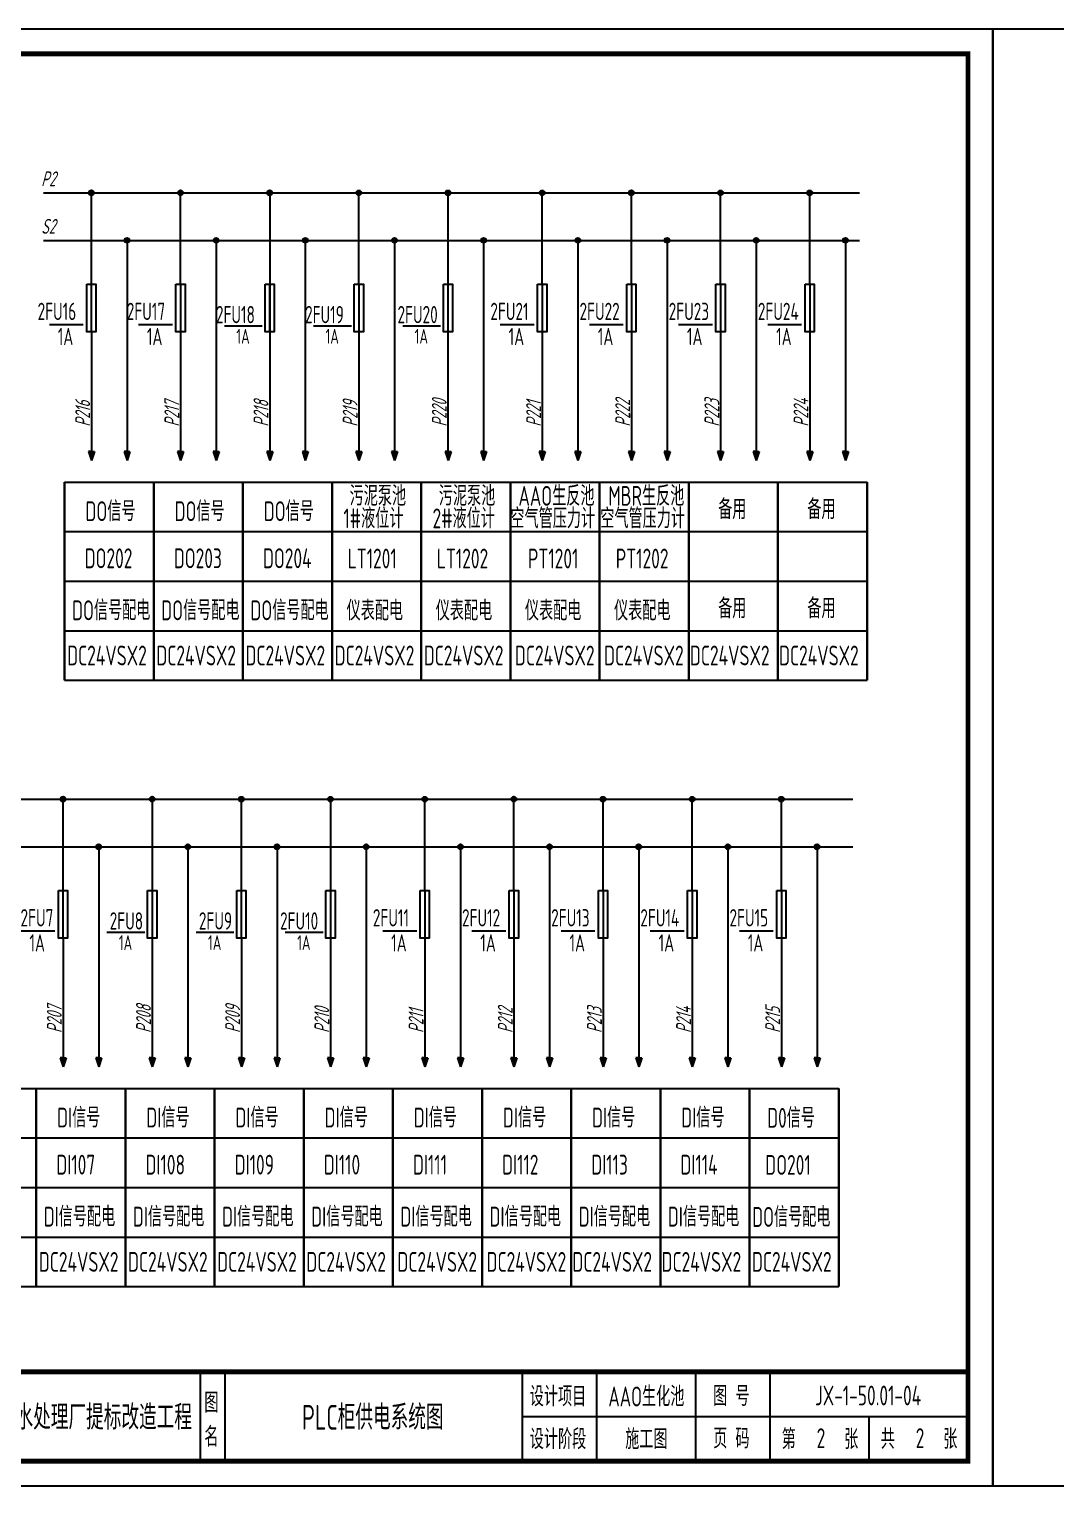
# Model space of a CAD drawing. Header units: millimetres. Extents: x 30557 to 235556, y -116603 to -73383.
# Drawn here: x 61875 to 63948, y -76323 to -73383 of the extents above; entities that cross this region are included whole.
import ezdxf
from ezdxf.enums import TextEntityAlignment as Align

# ---------------------------------------------------------------- set-up
doc = ezdxf.new("R2010")
doc.units = ezdxf.units.MM
doc.layers.add('1', color=3, linetype='Continuous')
doc.layers.add('AXIS', color=4, linetype='Continuous')
doc.layers.add('_Drawing', color=7, linetype='Continuous', lineweight=25)
doc.styles.add('supcon', font='sceie.shx', dxfattribs={"width": 0.75, "height": 40, "bigfont": 'sceic.shx'})

# ---------------------------------------------------------------- blocks, each defined once
blk = doc.blocks.new('supcon图框')
at = {"linetype": 'Continuous'}
for p, q in [((6145.7, 4361.7), (1987.7, 4361.7)), ((1987.7, 4361.7), (1987.7, 1421.7)), ((6145.7, 1421.7), (6145.7, 4361.7)), ((1987.7, 1421.7), (6145.7, 1421.7))]:
    blk.add_line(p, q, dxfattribs=at)
for p, q in [((4545.7, 1651.7), (4545.7, 1471.7)), ((4595.7, 1651.7), (4595.7, 1471.7)), ((5195.7, 1651.7), (5195.7, 1471.7)), ((5345.7, 1651.7), (5345.7, 1471.7)), ((5545.7, 1651.7), (5545.7, 1471.7)), ((5695.7, 1651.7), (5695.7, 1471.7)), ((5195.7, 1561.7), (6095.7, 1561.7)), ((5895.7, 1561.7), (5895.7, 1471.7))]:
    blk.add_line(p, q)
at = {"linetype": 'Continuous', "const_width": 10}
blk.add_lwpolyline([(2195.7, 4311.7), (6095.7, 4311.7), (6095.7, 1471.7), (2195.7, 1471.7)], close=True, dxfattribs=at)
blk.add_lwpolyline([(2195.7, 1651.7), (6095.7, 1651.7)], dxfattribs=at)
at = {"style": 'supcon', "width": 0.75}
for s, p in [('设计项目', (5268, 1604.2)), ('图 号', (5618, 1604.2)), ('图', (4568.2, 1590.7)), ('名', (4568.2, 1522.9)), ('设计阶段', (5268, 1518.1)), ('施工图', (5446.5, 1518.1)), ('页 码', (5618, 1518.1)), ('第      张', (5797, 1518.1)), ('共      张', (5997, 1518.1))]:
    blk.add_text(s, height=40, dxfattribs=at).set_placement(p, align=Align.MIDDLE)

msp = doc.modelspace()

# ---------------------------------------------------------------- hatches: boundary and pattern name
h = msp.add_hatch(color=256)
h.dxf.hatch_style = 1
h.paths.add_polyline_path([(62006.1, -73713.2, 1), (61996.1, -73713.2, 1)])
h = msp.add_hatch(color=256)
h.dxf.hatch_style = 1
h.paths.add_polyline_path([(62186.1, -73713.2, 1), (62176.1, -73713.2, 1)])
h = msp.add_hatch(color=256)
h.dxf.hatch_style = 1
h.paths.add_polyline_path([(62366.1, -73713.2, 1), (62356.1, -73713.2, 1)])
h = msp.add_hatch(color=256)
h.dxf.hatch_style = 1
h.paths.add_polyline_path([(62546.1, -73713.3, 1), (62536.1, -73713.3, 1)])
h = msp.add_hatch(color=256)
h.dxf.hatch_style = 1
h.paths.add_polyline_path([(62726.1, -73713.3, 1), (62716.1, -73713.3, 1)])
h = msp.add_hatch(color=256)
h.dxf.hatch_style = 1
h.paths.add_polyline_path([(62916.4, -73713.3, 1), (62906.4, -73713.3, 1)])
h = msp.add_hatch(color=256)
h.dxf.hatch_style = 1
h.paths.add_polyline_path([(63096.4, -73713.2, 1), (63086.4, -73713.2, 1)])
h = msp.add_hatch(color=256)
h.dxf.hatch_style = 1
h.paths.add_polyline_path([(63276.4, -73713.3, 1), (63266.4, -73713.3, 1)])
h = msp.add_hatch(color=256)
h.dxf.hatch_style = 1
h.paths.add_polyline_path([(63456.4, -73713.3, 1), (63446.4, -73713.3, 1)])
h = msp.add_hatch(color=256)
h.dxf.hatch_style = 1
h.paths.add_polyline_path([(62078.1, -73809.3, 1), (62068.1, -73809.3, 1)])
h = msp.add_hatch(color=256)
h.dxf.hatch_style = 1
h.paths.add_polyline_path([(62258.1, -73809.3, 1), (62248.1, -73809.3, 1)])
h = msp.add_hatch(color=256)
h.dxf.hatch_style = 1
h.paths.add_polyline_path([(62438.1, -73809.3, 1), (62428.1, -73809.3, 1)])
h = msp.add_hatch(color=256)
h.dxf.hatch_style = 1
h.paths.add_polyline_path([(62618.1, -73809.3, 1), (62608.1, -73809.3, 1)])
h = msp.add_hatch(color=256)
h.dxf.hatch_style = 1
h.paths.add_polyline_path([(62798.1, -73809.3, 1), (62788.1, -73809.3, 1)])
h = msp.add_hatch(color=256)
h.dxf.hatch_style = 1
h.paths.add_polyline_path([(62988.4, -73809.3, 1), (62978.4, -73809.3, 1)])
h = msp.add_hatch(color=256)
h.dxf.hatch_style = 1
h.paths.add_polyline_path([(63168.4, -73809.3, 1), (63158.4, -73809.3, 1)])
h = msp.add_hatch(color=256)
h.dxf.hatch_style = 1
h.paths.add_polyline_path([(63348.4, -73809.3, 1), (63338.4, -73809.3, 1)])
h = msp.add_hatch(color=256)
h.dxf.hatch_style = 1
h.paths.add_polyline_path([(63528.4, -73809.3, 1), (63518.4, -73809.3, 1)])
h = msp.add_hatch(color=256)
h.dxf.hatch_style = 1
h.paths.add_polyline_path([(61948.9, -74936.9, 1), (61938.9, -74936.9, 1)])
h = msp.add_hatch(color=256)
h.dxf.hatch_style = 1
h.paths.add_polyline_path([(62128.9, -74936.9, 1), (62118.9, -74936.9, 1)])
h = msp.add_hatch(color=256)
h.dxf.hatch_style = 1
h.paths.add_polyline_path([(62308.9, -74937.1, 1), (62298.9, -74937.1, 1)])
h = msp.add_hatch(color=256)
h.dxf.hatch_style = 1
h.paths.add_polyline_path([(62488.9, -74937.1, 1), (62478.9, -74937.1, 1)])
h = msp.add_hatch(color=256)
h.dxf.hatch_style = 1
h.paths.add_polyline_path([(62679.2, -74937.1, 1), (62669.2, -74937.1, 1)])
h = msp.add_hatch(color=256)
h.dxf.hatch_style = 1
h.paths.add_polyline_path([(62859.2, -74936.9, 1), (62849.2, -74936.9, 1)])
h = msp.add_hatch(color=256)
h.dxf.hatch_style = 1
h.paths.add_polyline_path([(63039.2, -74937.1, 1), (63029.2, -74937.1, 1)])
h = msp.add_hatch(color=256)
h.dxf.hatch_style = 1
h.paths.add_polyline_path([(63219.2, -74937.1, 1), (63209.2, -74937.1, 1)])
h = msp.add_hatch(color=256)
h.dxf.hatch_style = 1
h.paths.add_polyline_path([(63399.2, -74937.1, 1), (63389.2, -74937.1, 1)])
h = msp.add_hatch(color=256)
h.dxf.hatch_style = 1
h.paths.add_polyline_path([(62020.9, -75033.1, 1), (62010.9, -75033.1, 1)])
h = msp.add_hatch(color=256)
h.dxf.hatch_style = 1
h.paths.add_polyline_path([(62200.9, -75033.1, 1), (62190.9, -75033.1, 1)])
h = msp.add_hatch(color=256)
h.dxf.hatch_style = 1
h.paths.add_polyline_path([(62380.9, -75033.1, 1), (62370.9, -75033.1, 1)])
h = msp.add_hatch(color=256)
h.dxf.hatch_style = 1
h.paths.add_polyline_path([(62560.9, -75033.1, 1), (62550.9, -75033.1, 1)])
h = msp.add_hatch(color=256)
h.dxf.hatch_style = 1
h.paths.add_polyline_path([(62751.2, -75033.1, 1), (62741.2, -75033.1, 1)])
h = msp.add_hatch(color=256)
h.dxf.hatch_style = 1
h.paths.add_polyline_path([(62931.2, -75033.1, 1), (62921.2, -75033.1, 1)])
h = msp.add_hatch(color=256)
h.dxf.hatch_style = 1
h.paths.add_polyline_path([(63111.2, -75033.1, 1), (63101.2, -75033.1, 1)])
h = msp.add_hatch(color=256)
h.dxf.hatch_style = 1
h.paths.add_polyline_path([(63291.2, -75033.1, 1), (63281.2, -75033.1, 1)])
h = msp.add_hatch(color=256)
h.dxf.hatch_style = 1
h.paths.add_polyline_path([(63471.2, -75033.1, 1), (63461.2, -75033.1, 1)])
at = {"layer": '1'}
for color, points in [(37, [(62001.2, -74235.6), (61995.2, -74235.6), (62001.2, -74253.6), (62007.2, -74235.6)]), (5, [(62079.1, -74235.6), (62073.1, -74235.6), (62067.1, -74235.6), (62073.1, -74253.6)]), (37, [(62181.2, -74235.6), (62175.2, -74235.6), (62181.2, -74253.6), (62187.2, -74235.6)]), (5, [(62259.1, -74235.6), (62253.1, -74235.6), (62247.1, -74235.6), (62253.1, -74253.6)]), (37, [(62361.2, -74235.6), (62355.2, -74235.6), (62361.2, -74253.6), (62367.2, -74235.6)]), (5, [(62439.1, -74235.6), (62433.1, -74235.6), (62427.1, -74235.6), (62433.1, -74253.6)]), (37, [(62541.2, -74235.6), (62535.2, -74235.6), (62541.2, -74253.6), (62547.2, -74235.6)]), (5, [(62619.1, -74235.6), (62613.1, -74235.6), (62607.1, -74235.6), (62613.1, -74253.6)]), (37, [(62721.2, -74235.6), (62715.2, -74235.6), (62721.2, -74253.6), (62727.2, -74235.6)]), (5, [(62799.1, -74235.6), (62793.1, -74235.6), (62787.1, -74235.6), (62793.1, -74253.6)]), (37, [(62911.4, -74235.6), (62905.4, -74235.6), (62911.4, -74253.6), (62917.4, -74235.6)]), (5, [(62989.4, -74235.6), (62983.4, -74235.6), (62977.4, -74235.6), (62983.4, -74253.6)]), (37, [(63091.4, -74235.6), (63085.4, -74235.6), (63091.4, -74253.6), (63097.4, -74235.6)]), (5, [(63169.4, -74235.6), (63163.4, -74235.6), (63157.4, -74235.6), (63163.4, -74253.6)]), (37, [(63271.4, -74235.6), (63265.4, -74235.6), (63271.4, -74253.6), (63277.4, -74235.6)]), (5, [(63349.4, -74235.6), (63343.4, -74235.6), (63337.4, -74235.6), (63343.4, -74253.6)]), (37, [(63451.4, -74235.6), (63445.4, -74235.6), (63451.4, -74253.6), (63457.4, -74235.6)]), (5, [(63529.4, -74235.6), (63523.4, -74235.6), (63517.4, -74235.6), (63523.4, -74253.6)]), (37, [(61944, -75459.4), (61938, -75459.4), (61944, -75477.4), (61950, -75459.4)]), (5, [(62021.9, -75459.4), (62015.9, -75459.4), (62009.9, -75459.4), (62015.9, -75477.4)]), (37, [(62124, -75459.4), (62118, -75459.4), (62124, -75477.4), (62130, -75459.4)]), (5, [(62201.9, -75459.4), (62195.9, -75459.4), (62189.9, -75459.4), (62195.9, -75477.4)]), (37, [(62304, -75459.4), (62298, -75459.4), (62304, -75477.4), (62310, -75459.4)]), (5, [(62381.9, -75459.4), (62375.9, -75459.4), (62369.9, -75459.4), (62375.9, -75477.4)]), (37, [(62484, -75459.4), (62478, -75459.4), (62484, -75477.4), (62490, -75459.4)]), (5, [(62561.9, -75459.4), (62555.9, -75459.4), (62549.9, -75459.4), (62555.9, -75477.4)]), (37, [(62674.2, -75459.4), (62668.2, -75459.4), (62674.2, -75477.4), (62680.2, -75459.4)]), (5, [(62752.2, -75459.4), (62746.2, -75459.4), (62740.2, -75459.4), (62746.2, -75477.4)]), (37, [(62854.2, -75459.4), (62848.2, -75459.4), (62854.2, -75477.4), (62860.2, -75459.4)]), (5, [(62932.2, -75459.4), (62926.2, -75459.4), (62920.2, -75459.4), (62926.2, -75477.4)]), (37, [(63034.2, -75459.4), (63028.2, -75459.4), (63034.2, -75477.4), (63040.2, -75459.4)]), (5, [(63112.2, -75459.4), (63106.2, -75459.4), (63100.2, -75459.4), (63106.2, -75477.4)]), (37, [(63214.2, -75459.4), (63208.2, -75459.4), (63214.2, -75477.4), (63220.2, -75459.4)]), (5, [(63292.2, -75459.4), (63286.2, -75459.4), (63280.2, -75459.4), (63286.2, -75477.4)]), (37, [(63394.2, -75459.4), (63388.2, -75459.4), (63394.2, -75477.4), (63400.2, -75459.4)]), (5, [(63472.2, -75459.4), (63466.2, -75459.4), (63460.2, -75459.4), (63466.2, -75477.4)])]:
    msp.add_hatch(color=color, dxfattribs=at).paths.add_polyline_path(points)

# ---------------------------------------------------------------- linework, layer by layer
for p, q in [((61916.4, -73979.1), (61984.8, -73979.1)), ((62096.4, -73979.1), (62164.8, -73979.1)), ((62826.7, -73979.1), (62895.1, -73979.1)), ((63006.7, -73979.1), (63075.1, -73979.1)), ((63186.7, -73979.1), (63255.1, -73979.1)), ((63366.7, -73979.1), (63435.1, -73979.1)), ((61859.2, -75202.8), (61927.6, -75202.8)), ((62589.5, -75202.8), (62657.9, -75202.8)), ((62769.5, -75202.8), (62837.9, -75202.8)), ((62949.5, -75202.8), (63017.9, -75202.8)), ((63129.5, -75202.8), (63197.9, -75202.8)), ((63309.5, -75202.8), (63377.9, -75202.8))]:
    msp.add_line(p, q)
at = {"linetype": 'Continuous'}
for p, q in [((62269.8, -73981.8), (62346, -73981.8)), ((62449.8, -73981.8), (62526, -73981.8)), ((62629.8, -73981.8), (62706, -73981.8)), ((61947.1, -74297), (63567.1, -74297)), ((61947.1, -74697), (63567.1, -74697)), ((62032.6, -75205.6), (62108.8, -75205.6)), ((62212.6, -75205.6), (62288.8, -75205.6)), ((62392.6, -75205.6), (62468.8, -75205.6)), ((60629.9, -75520.8), (63509.9, -75520.8)), ((60629.9, -75920.8), (63509.9, -75920.8))]:
    msp.add_line(p, q, dxfattribs=at)
at = {"color": 7, "linetype": 'Continuous'}
for p, q in [((61947.1, -74697), (61947.1, -74297)), ((61947.1, -74297), (61947.1, -74697)), ((62127.1, -74697), (62127.1, -74297)), ((62127.1, -74297), (62127.1, -74697)), ((62307.1, -74697), (62307.1, -74297)), ((62307.1, -74297), (62307.1, -74697)), ((62487.1, -74697), (62487.1, -74297)), ((62487.1, -74297), (62487.1, -74697)), ((62667.1, -74697), (62667.1, -74297)), ((62667.1, -74297), (62667.1, -74697)), ((62847.1, -74697), (62847.1, -74297)), ((62847.1, -74297), (62847.1, -74697)), ((63027.1, -74697), (63027.1, -74297)), ((63027.1, -74297), (63027.1, -74697)), ((63207.1, -74697), (63207.1, -74297)), ((63207.1, -74297), (63207.1, -74697)), ((63387.1, -74697), (63387.1, -74297)), ((63387.1, -74297), (63387.1, -74697)), ((63567.1, -74697), (63567.1, -74297)), ((63567.1, -74297), (63567.1, -74697)), ((61947.1, -74397), (63567.1, -74397)), ((61947.1, -74497), (63567.1, -74497)), ((61947.1, -74597), (63567.1, -74597)), ((61889.9, -75920.8), (61889.9, -75520.8)), ((61889.9, -75520.8), (61889.9, -75920.8)), ((62069.9, -75920.8), (62069.9, -75520.8)), ((62069.9, -75520.8), (62069.9, -75920.8)), ((62249.9, -75920.8), (62249.9, -75520.8)), ((62249.9, -75520.8), (62249.9, -75920.8)), ((62429.9, -75920.8), (62429.9, -75520.8)), ((62429.9, -75520.8), (62429.9, -75920.8)), ((62609.9, -75920.8), (62609.9, -75520.8)), ((62609.9, -75520.8), (62609.9, -75920.8)), ((62789.9, -75920.8), (62789.9, -75520.8)), ((62789.9, -75520.8), (62789.9, -75920.8)), ((62969.9, -75920.8), (62969.9, -75520.8)), ((62969.9, -75520.8), (62969.9, -75920.8)), ((63149.9, -75920.8), (63149.9, -75520.8)), ((63149.9, -75520.8), (63149.9, -75920.8)), ((63329.9, -75920.8), (63329.9, -75520.8)), ((63329.9, -75520.8), (63329.9, -75920.8)), ((63509.9, -75920.8), (63509.9, -75520.8)), ((63509.9, -75520.8), (63509.9, -75920.8)), ((60629.9, -75620.8), (63509.9, -75620.8)), ((60629.9, -75720.8), (63509.9, -75720.8)), ((60629.9, -75820.8), (63509.9, -75820.8))]:
    msp.add_line(p, q, dxfattribs=at)
for centre in [(62001.1, -73713.2), (62181.1, -73713.2), (62361.1, -73713.2), (62541.1, -73713.3), (62721.1, -73713.3), (62911.4, -73713.3), (63091.4, -73713.2), (63271.4, -73713.3), (63451.4, -73713.3), (62073.1, -73809.3), (62253.1, -73809.3), (62433.1, -73809.3), (62613.1, -73809.3), (62793.1, -73809.3), (62983.4, -73809.3), (63163.4, -73809.3), (63343.4, -73809.3), (63523.4, -73809.3), (61943.9, -74936.9), (62123.9, -74936.9), (62303.9, -74937.1), (62483.9, -74937.1), (62674.2, -74937.1), (62854.2, -74936.9), (63034.2, -74937.1), (63214.2, -74937.1), (63394.2, -74937.1), (62015.9, -75033.1), (62195.9, -75033.1), (62375.9, -75033.1), (62555.9, -75033.1), (62746.2, -75033.1), (62926.2, -75033.1), (63106.2, -75033.1), (63286.2, -75033.1), (63466.2, -75033.1)]:
    msp.add_circle(centre, 5)
at = {"layer": '1', "color": 37}
for p, q in [((61904.8, -73713.3), (63552.2, -73713.3)), ((62001.1, -73897.5), (62001.1, -73713.2)), ((62181.1, -73897.5), (62181.1, -73713.3)), ((62361.1, -73713.3), (62361.1, -74235.6)), ((62541.1, -73897.5), (62541.1, -73713.2)), ((62721.1, -73713.3), (62721.1, -74235.6)), ((62911.4, -73897.5), (62911.4, -73713.2)), ((63091.4, -73897.5), (63091.4, -73713.2)), ((63271.4, -73897.5), (63271.4, -73713.2)), ((63451.4, -73897.5), (63451.4, -73713.2)), ((62001.1, -73993.7), (62001.1, -74235.6)), ((62181.1, -73993.7), (62181.1, -74235.6)), ((62541.1, -73993.7), (62541.1, -74235.6)), ((62911.4, -73993.7), (62911.4, -74235.6)), ((63091.4, -73993.7), (63091.4, -74235.6)), ((63271.4, -73993.7), (63271.4, -74235.6)), ((63451.4, -73993.7), (63451.4, -74235.6)), ((60690.6, -74937.1), (63538.5, -74937.1)), ((61943.9, -75121.3), (61943.9, -74937.1)), ((62123.9, -74937.1), (62123.9, -75459.4)), ((62303.9, -75121.3), (62303.9, -74937)), ((62483.9, -74937.1), (62483.9, -75459.4)), ((62674.2, -75121.3), (62674.2, -74937)), ((62854.2, -75121.3), (62854.2, -74937)), ((63034.2, -75121.3), (63034.2, -74937)), ((63214.2, -75121.3), (63214.2, -74937)), ((63394.2, -75121.3), (63394.2, -74937)), ((61943.9, -75217.4), (61943.9, -75459.4)), ((62303.9, -75217.4), (62303.9, -75459.4)), ((62674.2, -75217.4), (62674.2, -75459.4)), ((62854.2, -75217.4), (62854.2, -75459.4)), ((63034.2, -75217.4), (63034.2, -75459.4)), ((63214.2, -75217.4), (63214.2, -75459.4)), ((63394.2, -75217.4), (63394.2, -75459.4))]:
    msp.add_line(p, q, dxfattribs=at)
at = {"layer": '1', "color": 5}
for p, q in [((61904.8, -73809.3), (63552.2, -73809.3)), ((62073.1, -73809.3), (62073.1, -74235.6)), ((62253.1, -73809.3), (62253.1, -74235.6)), ((62433.1, -73809.3), (62433.1, -74235.6)), ((62613.1, -73809.3), (62613.1, -74235.6)), ((62793.1, -73809.3), (62793.1, -74235.6)), ((62983.4, -73809.3), (62983.4, -74235.6)), ((63163.4, -73809.3), (63163.4, -74235.6)), ((63343.4, -73809.3), (63343.4, -74235.6)), ((63523.4, -73809.3), (63523.4, -74235.6)), ((62073.1, -74235.6), (62067.1, -74235.6)), ((62067.1, -74235.6), (62073.1, -74253.6)), ((62067.1, -74235.6), (62073.1, -74253.6)), ((62079.1, -74235.6), (62073.1, -74253.6)), ((62073.1, -74235.6), (62079.1, -74235.6)), ((62079.1, -74235.6), (62073.1, -74253.6)), ((62253.1, -74235.6), (62247.1, -74235.6)), ((62247.1, -74235.6), (62253.1, -74253.6)), ((62247.1, -74235.6), (62253.1, -74253.6)), ((62259.1, -74235.6), (62253.1, -74253.6)), ((62253.1, -74235.6), (62259.1, -74235.6)), ((62259.1, -74235.6), (62253.1, -74253.6)), ((62433.1, -74235.6), (62427.1, -74235.6)), ((62427.1, -74235.6), (62433.1, -74253.6)), ((62427.1, -74235.6), (62433.1, -74253.6)), ((62439.1, -74235.6), (62433.1, -74253.6)), ((62433.1, -74235.6), (62439.1, -74235.6)), ((62439.1, -74235.6), (62433.1, -74253.6)), ((62613.1, -74235.6), (62607.1, -74235.6)), ((62607.1, -74235.6), (62613.1, -74253.6)), ((62607.1, -74235.6), (62613.1, -74253.6)), ((62619.1, -74235.6), (62613.1, -74253.6)), ((62613.1, -74235.6), (62619.1, -74235.6)), ((62619.1, -74235.6), (62613.1, -74253.6)), ((62793.1, -74235.6), (62787.1, -74235.6)), ((62787.1, -74235.6), (62793.1, -74253.6)), ((62787.1, -74235.6), (62793.1, -74253.6)), ((62799.1, -74235.6), (62793.1, -74253.6)), ((62793.1, -74235.6), (62799.1, -74235.6)), ((62799.1, -74235.6), (62793.1, -74253.6)), ((62983.4, -74235.6), (62977.4, -74235.6)), ((62977.4, -74235.6), (62983.4, -74253.6)), ((62977.4, -74235.6), (62983.4, -74253.6)), ((62989.4, -74235.6), (62983.4, -74253.6)), ((62983.4, -74235.6), (62989.4, -74235.6)), ((62989.4, -74235.6), (62983.4, -74253.6)), ((63163.4, -74235.6), (63157.4, -74235.6)), ((63157.4, -74235.6), (63163.4, -74253.6)), ((63157.4, -74235.6), (63163.4, -74253.6)), ((63169.4, -74235.6), (63163.4, -74253.6)), ((63163.4, -74235.6), (63169.4, -74235.6)), ((63169.4, -74235.6), (63163.4, -74253.6)), ((63343.4, -74235.6), (63337.4, -74235.6)), ((63337.4, -74235.6), (63343.4, -74253.6)), ((63337.4, -74235.6), (63343.4, -74253.6)), ((63349.4, -74235.6), (63343.4, -74253.6)), ((63343.4, -74235.6), (63349.4, -74235.6)), ((63349.4, -74235.6), (63343.4, -74253.6)), ((63523.4, -74235.6), (63517.4, -74235.6)), ((63517.4, -74235.6), (63523.4, -74253.6)), ((63517.4, -74235.6), (63523.4, -74253.6)), ((63529.4, -74235.6), (63523.4, -74253.6)), ((63523.4, -74235.6), (63529.4, -74235.6)), ((63529.4, -74235.6), (63523.4, -74253.6)), ((60690.6, -75033.1), (63538.5, -75033.1)), ((62015.9, -75033.1), (62015.9, -75459.4)), ((62195.9, -75033.1), (62195.9, -75459.4)), ((62375.9, -75033.1), (62375.9, -75459.4)), ((62555.9, -75033.1), (62555.9, -75459.4)), ((62746.2, -75033.1), (62746.2, -75459.4)), ((62926.2, -75033.1), (62926.2, -75459.4)), ((63106.2, -75033.1), (63106.2, -75459.4)), ((63286.2, -75033.1), (63286.2, -75459.4)), ((63466.2, -75033.1), (63466.2, -75459.4)), ((62015.9, -75459.4), (62009.9, -75459.4)), ((62009.9, -75459.4), (62015.9, -75477.4)), ((62009.9, -75459.4), (62015.9, -75477.4)), ((62021.9, -75459.4), (62015.9, -75477.4)), ((62015.9, -75459.4), (62021.9, -75459.4)), ((62021.9, -75459.4), (62015.9, -75477.4)), ((62195.9, -75459.4), (62189.9, -75459.4)), ((62189.9, -75459.4), (62195.9, -75477.4)), ((62189.9, -75459.4), (62195.9, -75477.4)), ((62201.9, -75459.4), (62195.9, -75477.4)), ((62195.9, -75459.4), (62201.9, -75459.4)), ((62201.9, -75459.4), (62195.9, -75477.4)), ((62375.9, -75459.4), (62369.9, -75459.4)), ((62369.9, -75459.4), (62375.9, -75477.4)), ((62369.9, -75459.4), (62375.9, -75477.4)), ((62381.9, -75459.4), (62375.9, -75477.4)), ((62375.9, -75459.4), (62381.9, -75459.4)), ((62381.9, -75459.4), (62375.9, -75477.4)), ((62555.9, -75459.4), (62549.9, -75459.4)), ((62549.9, -75459.4), (62555.9, -75477.4)), ((62549.9, -75459.4), (62555.9, -75477.4)), ((62561.9, -75459.4), (62555.9, -75477.4)), ((62555.9, -75459.4), (62561.9, -75459.4)), ((62561.9, -75459.4), (62555.9, -75477.4)), ((62746.2, -75459.4), (62740.2, -75459.4)), ((62740.2, -75459.4), (62746.2, -75477.4)), ((62740.2, -75459.4), (62746.2, -75477.4)), ((62752.2, -75459.4), (62746.2, -75477.4)), ((62746.2, -75459.4), (62752.2, -75459.4)), ((62752.2, -75459.4), (62746.2, -75477.4)), ((62926.2, -75459.4), (62920.2, -75459.4)), ((62920.2, -75459.4), (62926.2, -75477.4)), ((62920.2, -75459.4), (62926.2, -75477.4)), ((62932.2, -75459.4), (62926.2, -75477.4)), ((62926.2, -75459.4), (62932.2, -75459.4)), ((62932.2, -75459.4), (62926.2, -75477.4)), ((63106.2, -75459.4), (63100.2, -75459.4)), ((63100.2, -75459.4), (63106.2, -75477.4)), ((63100.2, -75459.4), (63106.2, -75477.4)), ((63112.2, -75459.4), (63106.2, -75477.4)), ((63106.2, -75459.4), (63112.2, -75459.4)), ((63112.2, -75459.4), (63106.2, -75477.4)), ((63286.2, -75459.4), (63280.2, -75459.4)), ((63280.2, -75459.4), (63286.2, -75477.4)), ((63280.2, -75459.4), (63286.2, -75477.4)), ((63292.2, -75459.4), (63286.2, -75477.4)), ((63286.2, -75459.4), (63292.2, -75459.4)), ((63292.2, -75459.4), (63286.2, -75477.4)), ((63466.2, -75459.4), (63460.2, -75459.4)), ((63460.2, -75459.4), (63466.2, -75477.4)), ((63460.2, -75459.4), (63466.2, -75477.4)), ((63472.2, -75459.4), (63466.2, -75477.4)), ((63466.2, -75459.4), (63472.2, -75459.4)), ((63472.2, -75459.4), (63466.2, -75477.4))]:
    msp.add_line(p, q, dxfattribs=at)
at = {"layer": '1', "color": 37, "linetype": 'Continuous'}
for p, q in [((61995.2, -74235.6), (62001.2, -74253.6)), ((62001.2, -74235.6), (61995.2, -74235.6)), ((62001.2, -74235.6), (62007.2, -74235.6)), ((62007.2, -74235.6), (62001.2, -74253.6)), ((62175.2, -74235.6), (62181.2, -74253.6)), ((62181.2, -74235.6), (62175.2, -74235.6)), ((62181.2, -74235.6), (62187.2, -74235.6)), ((62187.2, -74235.6), (62181.2, -74253.6)), ((62355.2, -74235.6), (62361.2, -74253.6)), ((62361.2, -74235.6), (62355.2, -74235.6)), ((62361.2, -74235.6), (62367.2, -74235.6)), ((62367.2, -74235.6), (62361.2, -74253.6)), ((62535.2, -74235.6), (62541.2, -74253.6)), ((62541.2, -74235.6), (62535.2, -74235.6)), ((62541.2, -74235.6), (62547.2, -74235.6)), ((62547.2, -74235.6), (62541.2, -74253.6)), ((62715.2, -74235.6), (62721.2, -74253.6)), ((62721.2, -74235.6), (62715.2, -74235.6)), ((62721.2, -74235.6), (62727.2, -74235.6)), ((62727.2, -74235.6), (62721.2, -74253.6)), ((62905.4, -74235.6), (62911.4, -74253.6)), ((62911.4, -74235.6), (62905.4, -74235.6)), ((62911.4, -74235.6), (62917.4, -74235.6)), ((62917.4, -74235.6), (62911.4, -74253.6)), ((63085.4, -74235.6), (63091.4, -74253.6)), ((63091.4, -74235.6), (63085.4, -74235.6)), ((63091.4, -74235.6), (63097.4, -74235.6)), ((63097.4, -74235.6), (63091.4, -74253.6)), ((63265.4, -74235.6), (63271.4, -74253.6)), ((63271.4, -74235.6), (63265.4, -74235.6)), ((63271.4, -74235.6), (63277.4, -74235.6)), ((63277.4, -74235.6), (63271.4, -74253.6)), ((63445.4, -74235.6), (63451.4, -74253.6)), ((63451.4, -74235.6), (63445.4, -74235.6)), ((63451.4, -74235.6), (63457.4, -74235.6)), ((63457.4, -74235.6), (63451.4, -74253.6)), ((61938, -75459.4), (61944, -75477.4)), ((61944, -75459.4), (61938, -75459.4)), ((61944, -75459.4), (61950, -75459.4)), ((61950, -75459.4), (61944, -75477.4)), ((62118, -75459.4), (62124, -75477.4)), ((62124, -75459.4), (62118, -75459.4)), ((62124, -75459.4), (62130, -75459.4)), ((62130, -75459.4), (62124, -75477.4)), ((62298, -75459.4), (62304, -75477.4)), ((62304, -75459.4), (62298, -75459.4)), ((62304, -75459.4), (62310, -75459.4)), ((62310, -75459.4), (62304, -75477.4)), ((62478, -75459.4), (62484, -75477.4)), ((62484, -75459.4), (62478, -75459.4)), ((62484, -75459.4), (62490, -75459.4)), ((62490, -75459.4), (62484, -75477.4)), ((62668.2, -75459.4), (62674.2, -75477.4)), ((62674.2, -75459.4), (62668.2, -75459.4)), ((62674.2, -75459.4), (62680.2, -75459.4)), ((62680.2, -75459.4), (62674.2, -75477.4)), ((62848.2, -75459.4), (62854.2, -75477.4)), ((62854.2, -75459.4), (62848.2, -75459.4)), ((62854.2, -75459.4), (62860.2, -75459.4)), ((62860.2, -75459.4), (62854.2, -75477.4)), ((63028.2, -75459.4), (63034.2, -75477.4)), ((63034.2, -75459.4), (63028.2, -75459.4)), ((63034.2, -75459.4), (63040.2, -75459.4)), ((63040.2, -75459.4), (63034.2, -75477.4)), ((63208.2, -75459.4), (63214.2, -75477.4)), ((63214.2, -75459.4), (63208.2, -75459.4)), ((63214.2, -75459.4), (63220.2, -75459.4)), ((63220.2, -75459.4), (63214.2, -75477.4)), ((63388.2, -75459.4), (63394.2, -75477.4)), ((63394.2, -75459.4), (63388.2, -75459.4)), ((63394.2, -75459.4), (63400.2, -75459.4)), ((63400.2, -75459.4), (63394.2, -75477.4))]:
    msp.add_line(p, q, dxfattribs=at)
at = {"layer": 'AXIS', "color": 0, "linetype": 'ByBlock'}
for p, q in [((62001, -73897.5), (62001, -73993.7)), ((62181, -73897.5), (62181, -73993.7)), ((62361, -73897.5), (62361, -73993.7)), ((62541, -73897.5), (62541, -73993.7)), ((62721, -73897.5), (62721, -73993.7)), ((62911.3, -73897.5), (62911.3, -73993.7)), ((63091.3, -73897.5), (63091.3, -73993.7)), ((63271.3, -73897.5), (63271.3, -73993.7)), ((63451.3, -73897.5), (63451.3, -73993.7)), ((61943.8, -75121.3), (61943.8, -75217.4)), ((62123.8, -75121.3), (62123.8, -75217.4)), ((62303.8, -75121.3), (62303.8, -75217.4)), ((62483.8, -75121.3), (62483.8, -75217.4)), ((62674.1, -75121.3), (62674.1, -75217.4)), ((62854.1, -75121.3), (62854.1, -75217.4)), ((63034.1, -75121.3), (63034.1, -75217.4)), ((63214.1, -75121.3), (63214.1, -75217.4)), ((63394.1, -75121.3), (63394.1, -75217.4))]:
    msp.add_line(p, q, dxfattribs=at)
for points in [[(61991.8, -73897.5), (62010.4, -73897.5), (62010.4, -73993.7), (61991.8, -73993.7)], [(62171.8, -73897.5), (62190.4, -73897.5), (62190.4, -73993.7), (62171.8, -73993.7)], [(62351.8, -73897.5), (62370.4, -73897.5), (62370.4, -73993.7), (62351.8, -73993.7)], [(62531.8, -73897.5), (62550.4, -73897.5), (62550.4, -73993.7), (62531.8, -73993.7)], [(62711.8, -73897.5), (62730.4, -73897.5), (62730.4, -73993.7), (62711.8, -73993.7)], [(62902.1, -73897.5), (62920.6, -73897.5), (62920.6, -73993.7), (62902.1, -73993.7)], [(63082.1, -73897.5), (63100.6, -73897.5), (63100.6, -73993.7), (63082.1, -73993.7)], [(63262.1, -73897.5), (63280.6, -73897.5), (63280.6, -73993.7), (63262.1, -73993.7)], [(63442.1, -73897.5), (63460.6, -73897.5), (63460.6, -73993.7), (63442.1, -73993.7)], [(61934.6, -75121.3), (61953.2, -75121.3), (61953.2, -75217.4), (61934.6, -75217.4)], [(62114.6, -75121.3), (62133.2, -75121.3), (62133.2, -75217.4), (62114.6, -75217.4)], [(62294.6, -75121.3), (62313.2, -75121.3), (62313.2, -75217.4), (62294.6, -75217.4)], [(62474.6, -75121.3), (62493.2, -75121.3), (62493.2, -75217.4), (62474.6, -75217.4)], [(62664.9, -75121.3), (62683.4, -75121.3), (62683.4, -75217.4), (62664.9, -75217.4)], [(62844.9, -75121.3), (62863.4, -75121.3), (62863.4, -75217.4), (62844.9, -75217.4)], [(63024.9, -75121.3), (63043.4, -75121.3), (63043.4, -75217.4), (63024.9, -75217.4)], [(63204.9, -75121.3), (63223.4, -75121.3), (63223.4, -75217.4), (63204.9, -75217.4)], [(63384.9, -75121.3), (63403.4, -75121.3), (63403.4, -75217.4), (63384.9, -75217.4)]]:
    msp.add_lwpolyline(points, close=True, dxfattribs=at)

# ---------------------------------------------------------------- block references
for p in [(57675.2, -77744.7), (61833.2, -77744.7)]:
    msp.add_blockref('supcon图框', p)

# ---------------------------------------------------------------- texts
at = {"color": 3, "style": 'supcon', "width": 0.75}
for s, p in [('AAO生化池', (63121.6, -76140.5)), ('2', (63474.1, -76226.6))]:
    msp.add_text(s, height=40, dxfattribs=at).set_placement(p, align=Align.MIDDLE)
at = {"layer": '1', "color": 3, "style": 'supcon', "oblique": 15, "width": 0.75}
for s, p in [('P2', (61899.9, -73700)), ('S2', (61899.9, -73796))]:
    msp.add_text(s, height=30, dxfattribs=at).set_placement(p)
at = {"layer": '1', "color": 7, "style": 'supcon', "width": 0.75}
for s, height, p in [('2FU16', 35, (61892.6, -73970.2)), ('2FU17', 35, (62072.6, -73970.2)), ('2FU21', 35, (62806.6, -73970.2)), ('2FU22', 35, (62986.6, -73970.2)), ('2FU23', 35, (63166.6, -73970.2)), ('2FU24', 35, (63346.6, -73970.2)), ('2FU18', 35, (62252.6, -73976.6)), ('2FU19', 35, (62432.6, -73976.6)), ('2FU20', 35, (62619.2, -73976.6)), ('1A', 35, (61933.3, -74020.8)), ('1A', 35, (62113.3, -74020.8)), ('1A', 35, (62843.6, -74020.8)), ('1A', 35, (63023.6, -74020.8)), ('1A', 35, (63203.6, -74020.8)), ('1A', 35, (63383.6, -74020.8)), ('污泥泵池', 40, (62522.5, -74344.9)), ('污泥泵池', 40, (62702.5, -74344.9)), ('AAO生反池', 40, (62863.4, -74344.9)), ('MBR生反池', 40, (63044.9, -74344.9)), ('DO信号', 40, (61989.2, -74375.9)), ('DO信号', 40, (62169.2, -74375.9)), ('DO信号', 40, (62349.2, -74375.9)), ('1#液位计', 40, (62509.9, -74390.4)), ('2#液位计', 40, (62689.9, -74390.4)), ('空气管压力计', 40, (62847.1, -74390.4)), ('空气管压力计', 40, (63028.6, -74390.4)), ('备用', 40, (63266.6, -74371.9)), ('备用', 40, (63446.6, -74371.9)), ('DO202', 40, (61987.6, -74470.9)), ('DO203', 40, (62167.6, -74470.9)), ('DO204', 40, (62347.6, -74470.9)), ('LT1201', 40, (62518.5, -74471.4)), ('LT1202', 40, (62698.5, -74471.4)), ('PT1201', 40, (62882.6, -74471.4)), ('PT1202', 40, (63059.9, -74471.4)), ('备用', 40, (63266.6, -74571.9)), ('备用', 40, (63446.6, -74571.9)), ('DO信号配电', 40, (61962.2, -74575.9)), ('DO信号配电', 40, (62142.2, -74575.9)), ('DO信号配电', 40, (62322.2, -74575.9)), ('仪表配电', 40, (62516.4, -74576.4)), ('仪表配电', 40, (62696.4, -74576.4)), ('仪表配电', 40, (62876.4, -74576.4)), ('仪表配电', 40, (63056.4, -74576.4)), ('DC24VSX2', 40, (61952.3, -74667.1)), ('DC24VSX2', 40, (62132.3, -74667.1)), ('DC24VSX2', 40, (62312.3, -74667.1)), ('DC24VSX2', 40, (62492.3, -74667.1)), ('DC24VSX2', 40, (62672.3, -74667.1)), ('DC24VSX2', 40, (62856.2, -74667.1)), ('DC24VSX2', 40, (63036.2, -74667.1)), ('DC24VSX2', 40, (63209.5, -74667.1)), ('DC24VSX2', 40, (63389.5, -74667.1)), ('2FU7', 35, (61858.1, -75194)), ('2FU8', 35, (62038.1, -75200.3)), ('2FU9', 35, (62218.1, -75200.3)), ('2FU10', 35, (62382, -75200.3)), ('2FU11', 35, (62569.4, -75194)), ('2FU12', 35, (62749.4, -75194)), ('2FU13', 35, (62929.4, -75194)), ('2FU14', 35, (63109.4, -75194)), ('2FU15', 35, (63289.4, -75194)), ('1A', 35, (61876.1, -75244.6)), ('1A', 35, (62606.4, -75244.6)), ('1A', 35, (62786.4, -75244.6)), ('1A', 35, (62966.4, -75244.6)), ('1A', 35, (63146.4, -75244.6)), ('1A', 35, (63326.4, -75244.6)), ('DI信号', 40, (61932, -75599.6)), ('DI信号', 40, (62112, -75599.6)), ('DI信号', 40, (62292, -75599.6)), ('DI信号', 40, (62472, -75599.6)), ('DI信号', 40, (62652, -75599.6)), ('DI信号', 40, (62832, -75599.6)), ('DI信号', 40, (63012, -75599.6)), ('DI信号', 40, (63192, -75599.6)), ('D0信号', 40, (63365.5, -75600.2)), ('DI107', 40, (61930.4, -75694.7)), ('DI108', 40, (62110.4, -75694.7)), ('DI109', 40, (62290.4, -75694.7)), ('DI110', 40, (62470.4, -75694.7)), ('DI111', 40, (62650.4, -75694.7)), ('DI112', 40, (62830.4, -75694.7)), ('DI113', 40, (63010.4, -75694.7)), ('DI114', 40, (63190.4, -75694.7)), ('DO201', 40, (63361.6, -75695.2)), ('DI信号配电', 40, (61905, -75799.6)), ('DI信号配电', 40, (62085, -75799.6)), ('DI信号配电', 40, (62265, -75799.6)), ('DI信号配电', 40, (62445, -75799.6)), ('DI信号配电', 40, (62625, -75799.6)), ('DI信号配电', 40, (62805, -75799.6)), ('DI信号配电', 40, (62985, -75799.6)), ('DI信号配电', 40, (63165, -75799.6)), ('DO信号配电', 40, (63335.2, -75800.2)), ('DC24VSX2', 40, (61895.1, -75890.9)), ('DC24VSX2', 40, (62075.1, -75890.9)), ('DC24VSX2', 40, (62255.1, -75890.9)), ('DC24VSX2', 40, (62435.1, -75890.9)), ('DC24VSX2', 40, (62619, -75890.9)), ('DC24VSX2', 40, (62799, -75890.9)), ('DC24VSX2', 40, (62972.3, -75890.9)), ('DC24VSX2', 40, (63152.3, -75890.9)), ('DC24VSX2', 40, (63334.8, -75890.9))]:
    msp.add_text(s, height=height, dxfattribs=at).set_placement(p)
at = {"layer": '1', "color": 0, "style": 'supcon', "width": 0.75}
for p in [(62293.9, -74017.8), (62473.9, -74017.8), (62653.9, -74017.8), (62056.7, -75241.6), (62236.7, -75241.6), (62416.7, -75241.6)]:
    msp.add_text('1A', height=30, dxfattribs=at).set_placement(p)
at = {"layer": '1', "color": 7, "style": 'supcon', "oblique": 15, "width": 0.75}
for s, p in [('P216', (61998.7, -74185.2)), ('P217', (62178.7, -74185.2)), ('P218', (62358.7, -74185.2)), ('P219', (62538.7, -74185.2)), ('P220', (62718.7, -74185.2)), ('P221', (62909, -74185.2)), ('P222', (63089, -74185.2)), ('P223', (63269, -74185.2)), ('P224', (63449, -74185.2)), ('P207', (61941.5, -75408.9)), ('P208', (62121.5, -75408.9)), ('P209', (62301.5, -75408.9)), ('P212', (62851.8, -75408.9)), ('P213', (63031.8, -75408.9)), ('P215', (63391.8, -75408.9)), ('P210', (62481.5, -75408.9)), ('P211', (62671.8, -75408.9)), ('P214', (63211.8, -75408.9))]:
    msp.add_text(s, height=30, rotation=90.2156, dxfattribs=at).set_placement(p)
at = {"layer": '_Drawing', "color": 3, "style": 'supcon', "width": 0.75}
for s, height, p in [('JX-1-50.01-04', 40, (63569.4, -76140.5)), ('嘉兴市联合污水处理厂提标改造工程', 50, (61919.2, -76181.9)), ('PLC柜供电系统图', 50, (62569.2, -76181.9)), ('2', 40, (63674.1, -76226.6))]:
    msp.add_text(s, height=height, dxfattribs=at).set_placement(p, align=Align.MIDDLE)

doc.saveas('drawing.dxf')
